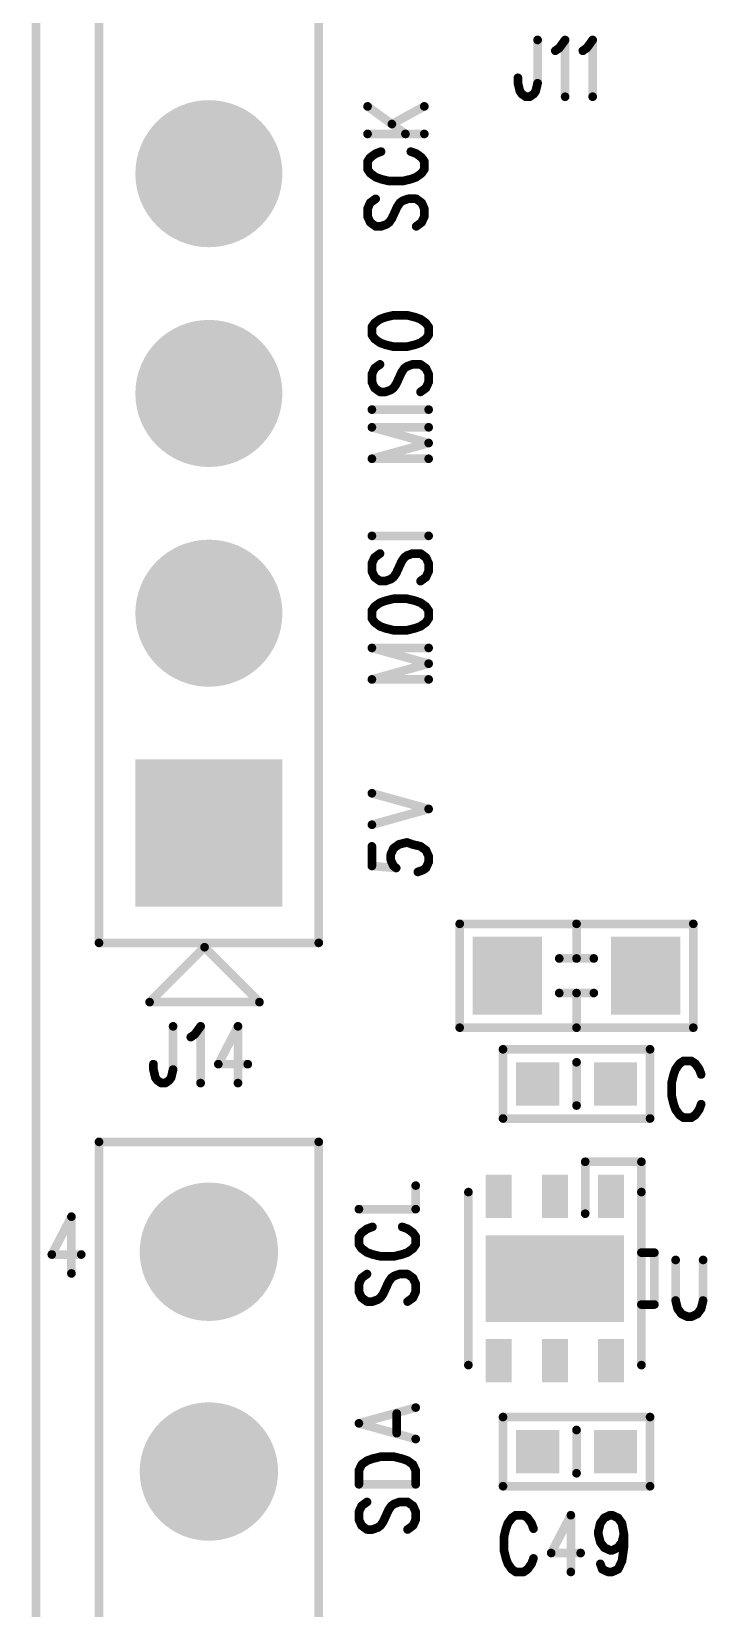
# Model space of a CAD drawing. Extents: x 100 to 144.1, y 92.5 to 144.1.
# Drawn here: x 99.95 to 107.76, y 112.69 to 130.91 of the extents above; entities that cross this region are included whole.
import ezdxf

# ---------------------------------------------------------------- set-up
doc = ezdxf.new("R2010")
doc.units = 0
doc.layers.get('0').update_dxf_attribs({"linetype": 'CONTINUOUS'})
doc.layers.add('MASK-TOP_PHO', color=1, linetype='CONTINUOUS')
doc.layers.add('SILK-TOP_PHO', color=5, linetype='CONTINUOUS')

# ---------------------------------------------------------------- blocks, each defined once
blk = doc.blocks.new('ROUND_1')
at = {"const_width": 0.050038}
blk.add_lwpolyline([(-0.025018, 0, 1), (0.025018, 0, 1)], format="xyb", close=True, dxfattribs=at)
blk = doc.blocks.new('SQUARE_16')
blk.add_solid([(0.250062, 0.250062), (0.250062, -0.250062), (-0.250062, 0.250062), (-0.250062, -0.250062)])
blk = doc.blocks.new('SQUARE_25')
blk.add_solid([(0.85001, 0.85001), (0.85001, -0.85001), (-0.85001, 0.85001), (-0.85001, -0.85001)])
blk = doc.blocks.new('ROUND_26')
at = {"const_width": 0.85001}
blk.add_lwpolyline([(-0.425006, 0, 1), (0.425006, 0, 1)], format="xyb", close=True, dxfattribs=at)
blk = doc.blocks.new('ROUND_49')
at = {"const_width": 0.799972}
blk.add_lwpolyline([(-0.399986, 0, 1), (0.399986, 0, 1)], format="xyb", close=True, dxfattribs=at)
blk = doc.blocks.new('SQUARE_33')
blk.add_solid([(0.499998, 0.499998), (0.499998, -0.499998), (-0.499998, 0.499998), (-0.499998, -0.499998)])
blk = doc.blocks.new('SQUARE_137')
blk.add_solid([(0.149986, 0.149986), (0.149986, -0.149986), (-0.149986, 0.149986), (-0.149986, -0.149986)])
blk = doc.blocks.new('SQUARE_160')
blk.add_solid([(0.40005, 0.40005), (0.40005, -0.40005), (-0.40005, 0.40005), (-0.40005, -0.40005)])

msp = doc.modelspace()

# ---------------------------------------------------------------- linework, layer by layer
at = {"layer": 'MASK-TOP_PHO'}
for points, const_width in [([(100.000054, 143.999966), (100.000054, 100.000054)], 0.100076), ([(105.449878, 120.050052), (105.449878, 119.949976)], 0.8001), ([(107.050078, 120.050052), (107.050078, 119.949976)], 0.8001), ([(105.350056, 117.54993), (105.350056, 117.350032)], 0.299972), ([(106.000042, 117.54993), (106.000042, 117.350032)], 0.299972), ([(106.650028, 117.54993), (106.650028, 117.350032)], 0.299972), ([(106.300016, 116.499894), (105.700068, 116.499894)], 0.999996), ([(105.350056, 115.65001), (105.350056, 115.450112)], 0.299972), ([(106.000042, 115.65001), (106.000042, 115.450112)], 0.299972), ([(106.650028, 115.65001), (106.650028, 115.450112)], 0.299972)]:
    msp.add_lwpolyline(points, dxfattribs=dict(at, const_width=const_width))
at = {"layer": 'SILK-TOP_PHO', "const_width": 0.100076}
for points in [[(100.000054, 143.999966), (100.000054, 100.000054)], [(100.73005, 120.379998), (100.73005, 135.619998)], [(103.27005, 135.619998), (103.27005, 120.379998)], [(105.79989, 130.815588), (105.79989, 130.315716)], [(106.05008, 130.721862), (106.118152, 130.815588)], [(106.118152, 130.815588), (106.118152, 130.159252)], [(106.368088, 130.721862), (106.436414, 130.815588)], [(106.436414, 130.815588), (106.436414, 130.159252)], [(106.004614, 130.69062), (106.05008, 130.721862)], [(106.322622, 130.69062), (106.368088, 130.721862)], [(105.572814, 130.315716), (105.572814, 130.3782)], [(105.59542, 130.22199), (105.572814, 130.315716)], [(105.79989, 130.315716), (105.777284, 130.22199)], [(105.61828, 130.190748), (105.59542, 130.22199)], [(105.663746, 130.159252), (105.61828, 130.190748)], [(105.709212, 130.159252), (105.663746, 130.159252)], [(105.754424, 130.190748), (105.709212, 130.159252)], [(105.777284, 130.22199), (105.754424, 130.190748)], [(103.834438, 130.047746), (104.271826, 129.729484)], [(104.115616, 129.843276), (104.49052, 130.047746)], [(103.834438, 129.729484), (104.49052, 129.729484)], [(103.86568, 129.456942), (103.834438, 129.411476)], [(103.834438, 129.411476), (103.834438, 129.320544)], [(103.928164, 129.502154), (103.86568, 129.456942)], [(103.990648, 129.525014), (103.928164, 129.502154)], [(104.396794, 129.502154), (104.33431, 129.525014)], [(104.459278, 129.456942), (104.396794, 129.502154)], [(104.49052, 129.411476), (104.459278, 129.456942)], [(104.49052, 129.320544), (104.49052, 129.411476)], [(103.834438, 129.320544), (103.86568, 129.275078)], [(103.86568, 129.275078), (103.928164, 129.229612)], [(103.928164, 129.229612), (103.990648, 129.206752)], [(103.990648, 129.206752), (104.084374, 129.184146)], [(104.084374, 129.184146), (104.240584, 129.184146)], [(104.240584, 129.184146), (104.33431, 129.206752)], [(104.33431, 129.206752), (104.396794, 129.229612)], [(104.396794, 129.229612), (104.459278, 129.275078)], [(104.459278, 129.275078), (104.49052, 129.320544)], [(103.86568, 128.93421), (103.834438, 128.865884)], [(103.834438, 128.865884), (103.834438, 128.774952)], [(103.928164, 128.979422), (103.86568, 128.93421)], [(104.115616, 128.752346), (104.1781, 128.888744)], [(104.1781, 128.888744), (104.209342, 128.93421)], [(104.209342, 128.93421), (104.240584, 128.956816)], [(104.240584, 128.956816), (104.303068, 128.979422)], [(104.303068, 128.979422), (104.396794, 128.979422)], [(104.396794, 128.979422), (104.459278, 128.93421)], [(104.459278, 128.93421), (104.49052, 128.865884)], [(104.49052, 128.865884), (104.49052, 128.774952)], [(103.834438, 128.774952), (103.86568, 128.70688)], [(103.86568, 128.70688), (103.928164, 128.661414)], [(103.928164, 128.661414), (103.990648, 128.661414)], [(103.990648, 128.661414), (104.053132, 128.68402)], [(104.053132, 128.68402), (104.084374, 128.70688)], [(104.084374, 128.70688), (104.115616, 128.752346)], [(104.459278, 128.70688), (104.396794, 128.661414)], [(104.49052, 128.774952), (104.459278, 128.70688)], [(103.915718, 127.543306), (103.884476, 127.49784)], [(103.978202, 127.588518), (103.915718, 127.543306)], [(104.040686, 127.611378), (103.978202, 127.588518)], [(104.134412, 127.633984), (104.040686, 127.611378)], [(104.290622, 127.633984), (104.134412, 127.633984)], [(104.384348, 127.611378), (104.290622, 127.633984)], [(104.446832, 127.588518), (104.384348, 127.611378)], [(104.509316, 127.543306), (104.446832, 127.588518)], [(104.540558, 127.49784), (104.509316, 127.543306)], [(103.884476, 127.49784), (103.884476, 127.406908)], [(103.884476, 127.406908), (103.915718, 127.361442)], [(103.915718, 127.361442), (103.978202, 127.315976)], [(104.446832, 127.315976), (104.509316, 127.361442)], [(104.509316, 127.361442), (104.540558, 127.406908)], [(104.540558, 127.406908), (104.540558, 127.49784)], [(103.978202, 127.315976), (104.040686, 127.293116)], [(104.040686, 127.293116), (104.134412, 127.27051)], [(104.134412, 127.27051), (104.290622, 127.27051)], [(104.290622, 127.27051), (104.384348, 127.293116)], [(104.384348, 127.293116), (104.446832, 127.315976)], [(103.915718, 127.020574), (103.884476, 126.952248)], [(103.978202, 127.065786), (103.915718, 127.020574)], [(104.228138, 126.975108), (104.25938, 127.020574)], [(104.25938, 127.020574), (104.290622, 127.04318)], [(104.290622, 127.04318), (104.353106, 127.065786)], [(104.353106, 127.065786), (104.446832, 127.065786)], [(104.446832, 127.065786), (104.509316, 127.020574)], [(104.509316, 127.020574), (104.540558, 126.952248)], [(103.884476, 126.952248), (103.884476, 126.861316)], [(103.884476, 126.861316), (103.915718, 126.793244)], [(104.134412, 126.793244), (104.165654, 126.83871)], [(104.165654, 126.83871), (104.228138, 126.975108)], [(104.540558, 126.861316), (104.509316, 126.793244)], [(104.540558, 126.952248), (104.540558, 126.861316)], [(103.915718, 126.793244), (103.978202, 126.747778)], [(103.978202, 126.747778), (104.040686, 126.747778)], [(104.040686, 126.747778), (104.10317, 126.770384)], [(104.10317, 126.770384), (104.134412, 126.793244)], [(104.509316, 126.793244), (104.446832, 126.747778)], [(103.884476, 126.543308), (104.540558, 126.543308)], [(103.884476, 126.338584), (104.540558, 126.15672)], [(103.884476, 126.338584), (104.540558, 126.338584)], [(103.884476, 125.97511), (104.540558, 126.15672)], [(103.884476, 125.97511), (104.540558, 125.97511)], [(103.884476, 125.084078), (104.540558, 125.084078)], [(103.915718, 124.834142), (103.884476, 124.765816)], [(103.978202, 124.879608), (103.915718, 124.834142)], [(104.228138, 124.788676), (104.25938, 124.834142)], [(104.25938, 124.834142), (104.290622, 124.856748)], [(104.290622, 124.856748), (104.353106, 124.879608)], [(104.353106, 124.879608), (104.446832, 124.879608)], [(104.446832, 124.879608), (104.509316, 124.834142)], [(104.509316, 124.834142), (104.540558, 124.765816)], [(103.884476, 124.765816), (103.884476, 124.674884)], [(103.884476, 124.674884), (103.915718, 124.606812)], [(104.134412, 124.606812), (104.165654, 124.652278)], [(104.165654, 124.652278), (104.228138, 124.788676)], [(104.540558, 124.674884), (104.509316, 124.606812)], [(104.540558, 124.765816), (104.540558, 124.674884)], [(103.915718, 124.606812), (103.978202, 124.561346)], [(103.978202, 124.561346), (104.040686, 124.561346)], [(104.040686, 124.561346), (104.10317, 124.584206)], [(104.10317, 124.584206), (104.134412, 124.606812)], [(104.509316, 124.606812), (104.446832, 124.561346)], [(103.915718, 124.265944), (103.884476, 124.220478)], [(103.978202, 124.31141), (103.915718, 124.265944)], [(104.040686, 124.334016), (103.978202, 124.31141)], [(104.134412, 124.356876), (104.040686, 124.334016)], [(104.290622, 124.356876), (104.134412, 124.356876)], [(104.384348, 124.334016), (104.290622, 124.356876)], [(104.446832, 124.31141), (104.384348, 124.334016)], [(104.509316, 124.265944), (104.446832, 124.31141)], [(104.540558, 124.220478), (104.509316, 124.265944)], [(103.884476, 124.220478), (103.884476, 124.129546)], [(103.884476, 124.129546), (103.915718, 124.08408)], [(103.915718, 124.08408), (103.978202, 124.038614)], [(104.446832, 124.038614), (104.509316, 124.08408)], [(104.509316, 124.08408), (104.540558, 124.129546)], [(104.540558, 124.129546), (104.540558, 124.220478)], [(103.978202, 124.038614), (104.040686, 124.016008)], [(104.040686, 124.016008), (104.134412, 123.993148)], [(104.134412, 123.993148), (104.290622, 123.993148)], [(104.290622, 123.993148), (104.384348, 124.016008)], [(104.384348, 124.016008), (104.446832, 124.038614)], [(103.884476, 123.788678), (104.540558, 123.606814)], [(103.884476, 123.788678), (104.540558, 123.788678)], [(103.884476, 123.42495), (104.540558, 123.606814)], [(103.884476, 123.42495), (104.540558, 123.42495)], [(103.884476, 122.108976), (104.540558, 121.927366)], [(103.884476, 121.745502), (104.540558, 121.927366)], [(104.134412, 121.472706), (104.196896, 121.518172)], [(104.196896, 121.518172), (104.290622, 121.541032)], [(104.290622, 121.541032), (104.353106, 121.518172)], [(104.353106, 121.518172), (104.446832, 121.495566)], [(103.884476, 121.495566), (103.884476, 121.268236)], [(104.10317, 121.404634), (104.134412, 121.472706)], [(104.10317, 121.336308), (104.10317, 121.404634)], [(104.134412, 121.268236), (104.10317, 121.336308)], [(104.446832, 121.495566), (104.509316, 121.4501)], [(104.509316, 121.4501), (104.540558, 121.381774)], [(104.540558, 121.381774), (104.540558, 121.313702)], [(103.884476, 121.268236), (104.165654, 121.245376)], [(104.165654, 121.245376), (104.134412, 121.268236)], [(104.478074, 121.22277), (104.41559, 121.19991)], [(104.509316, 121.245376), (104.478074, 121.22277)], [(104.540558, 121.313702), (104.509316, 121.245376)], [(104.899968, 119.400066), (104.899968, 120.599962)], [(104.899968, 120.599962), (107.599988, 120.599962)], [(106.249978, 120.599962), (106.249978, 120.199912)], [(107.599988, 120.599962), (107.599988, 119.400066)], [(103.27005, 120.379998), (100.73005, 120.379998)], [(101.950012, 120.32996), (101.315012, 119.69496)], [(102.585012, 119.69496), (101.950012, 120.32996)], [(106.449876, 120.199912), (106.05008, 120.199912)], [(101.315012, 119.69496), (102.585012, 119.69496)], [(106.449876, 119.800116), (106.05008, 119.800116)], [(106.249978, 119.400066), (106.249978, 119.800116)], [(101.586284, 119.41556), (101.586284, 118.915688)], [(101.836474, 119.321834), (101.904546, 119.41556)], [(101.904546, 119.41556), (101.904546, 118.759478)], [(102.336346, 119.41556), (102.109016, 118.978172)], [(102.336346, 119.41556), (102.336346, 118.759478)], [(107.599988, 119.400066), (104.899968, 119.400066)], [(101.791008, 119.290592), (101.836474, 119.321834)], [(105.400094, 119.149876), (107.100116, 119.149876)], [(105.400094, 118.35003), (105.400094, 119.149876)], [(107.100116, 119.149876), (107.100116, 118.35003)], [(101.359208, 118.915688), (101.359208, 118.978172)], [(102.109016, 118.978172), (102.449884, 118.978172)], [(106.249978, 118.49989), (106.249978, 119.000016)], [(107.440984, 118.984268), (107.395518, 118.921784)], [(107.48645, 119.01551), (107.440984, 118.984268)], [(107.577382, 119.01551), (107.48645, 119.01551)], [(107.622848, 118.984268), (107.577382, 119.01551)], [(107.66806, 118.921784), (107.622848, 118.984268)], [(101.381814, 118.821962), (101.359208, 118.915688)], [(101.40442, 118.79072), (101.381814, 118.821962)], [(101.449886, 118.759478), (101.40442, 118.79072)], [(101.540818, 118.79072), (101.495352, 118.759478)], [(101.563678, 118.821962), (101.540818, 118.79072)], [(101.586284, 118.915688), (101.563678, 118.821962)], [(107.372658, 118.8593), (107.350052, 118.765574)], [(107.395518, 118.921784), (107.372658, 118.8593)], [(107.69092, 118.8593), (107.66806, 118.921784)], [(101.495352, 118.759478), (101.449886, 118.759478)], [(107.350052, 118.765574), (107.350052, 118.609364)], [(107.350052, 118.609364), (107.372658, 118.515638)], [(107.372658, 118.515638), (107.395518, 118.453154)], [(107.395518, 118.453154), (107.440984, 118.39067)], [(107.622848, 118.39067), (107.66806, 118.453154)], [(107.66806, 118.453154), (107.69092, 118.515638)], [(107.100116, 118.35003), (105.400094, 118.35003)], [(107.440984, 118.39067), (107.48645, 118.359428)], [(107.48645, 118.359428), (107.577382, 118.359428)], [(107.577382, 118.359428), (107.622848, 118.39067)], [(100.73005, 107.920028), (100.73005, 118.080028)], [(100.73005, 118.080028), (103.27005, 118.080028)], [(103.27005, 118.080028), (103.27005, 107.920028)], [(106.350054, 117.249956), (106.350054, 117.849904)], [(106.350054, 117.849904), (107.00004, 117.849904)], [(107.00004, 117.849904), (107.00004, 117.499892)], [(104.390698, 117.30228), (104.390698, 117.575076)], [(105.000044, 117.499892), (105.000044, 115.499896)], [(107.00004, 115.499896), (107.00004, 117.499892)], [(100.41128, 117.215666), (100.184204, 116.778024)], [(100.41128, 117.215666), (100.41128, 116.55933)], [(103.734362, 117.30228), (104.390698, 117.30228)], [(103.765604, 117.029484), (103.734362, 116.984018)], [(103.734362, 116.984018), (103.734362, 116.893086)], [(103.828088, 117.07495), (103.765604, 117.029484)], [(103.890572, 117.09781), (103.828088, 117.07495)], [(104.296972, 117.07495), (104.234488, 117.09781)], [(104.359456, 117.029484), (104.296972, 117.07495)], [(104.390698, 116.984018), (104.359456, 117.029484)], [(104.390698, 116.893086), (104.390698, 116.984018)], [(100.184204, 116.778024), (100.525072, 116.778024)], [(103.734362, 116.893086), (103.765604, 116.84762)], [(103.765604, 116.84762), (103.828088, 116.802154)], [(103.828088, 116.802154), (103.890572, 116.779548)], [(103.890572, 116.779548), (103.984298, 116.756942)], [(104.140508, 116.756942), (104.234488, 116.779548)], [(104.234488, 116.779548), (104.296972, 116.802154)], [(104.296972, 116.802154), (104.359456, 116.84762)], [(104.359456, 116.84762), (104.390698, 116.893086)], [(107.1499, 116.800122), (107.00004, 116.800122)], [(107.00004, 116.800122), (107.00004, 116.19992)], [(107.1499, 116.19992), (107.1499, 116.800122)], [(103.984298, 116.756942), (104.140508, 116.756942)], [(107.395518, 116.71554), (107.395518, 116.24691)], [(107.713526, 116.24691), (107.713526, 116.71554)], [(103.765604, 116.506752), (103.734362, 116.43868)], [(103.734362, 116.43868), (103.734362, 116.347748)], [(103.828088, 116.552218), (103.765604, 116.506752)], [(104.01554, 116.324888), (104.078024, 116.461286)], [(104.078024, 116.461286), (104.109266, 116.506752)], [(104.109266, 116.506752), (104.140508, 116.529612)], [(104.140508, 116.529612), (104.203246, 116.552218)], [(104.203246, 116.552218), (104.296972, 116.552218)], [(104.296972, 116.552218), (104.359456, 116.506752)], [(104.359456, 116.506752), (104.390698, 116.43868)], [(104.390698, 116.43868), (104.390698, 116.347748)], [(103.734362, 116.347748), (103.765604, 116.279422)], [(103.765604, 116.279422), (103.828088, 116.23421)], [(103.828088, 116.23421), (103.890572, 116.23421)], [(103.890572, 116.23421), (103.953056, 116.256816)], [(103.953056, 116.256816), (103.984298, 116.279422)], [(103.984298, 116.279422), (104.01554, 116.324888)], [(104.359456, 116.279422), (104.296972, 116.23421)], [(104.390698, 116.347748), (104.359456, 116.279422)], [(107.395518, 116.24691), (107.418124, 116.153184)], [(107.69092, 116.153184), (107.713526, 116.24691)], [(107.00004, 116.19992), (107.1499, 116.19992)], [(107.418124, 116.153184), (107.46359, 116.0907)], [(107.46359, 116.0907), (107.531916, 116.059458)], [(107.531916, 116.059458), (107.577382, 116.059458)], [(107.577382, 116.059458), (107.645454, 116.0907)], [(107.645454, 116.0907), (107.69092, 116.153184)], [(103.734362, 114.827304), (104.390698, 115.009168)], [(103.734362, 114.827304), (104.390698, 114.64544)], [(104.17175, 114.713512), (104.17175, 114.940842)], [(105.400094, 114.899948), (107.100116, 114.899948)], [(105.400094, 114.100102), (105.400094, 114.899948)], [(107.100116, 114.899948), (107.100116, 114.100102)], [(106.249978, 114.249962), (106.249978, 114.750088)], [(103.828088, 114.395504), (103.890572, 114.41811)], [(103.890572, 114.41811), (103.984298, 114.44097)], [(103.984298, 114.44097), (104.140508, 114.44097)], [(104.140508, 114.44097), (104.234488, 114.41811)], [(104.234488, 114.41811), (104.296972, 114.395504)], [(103.734362, 114.281712), (103.765604, 114.350038)], [(103.734362, 114.122708), (103.734362, 114.281712)], [(103.765604, 114.350038), (103.828088, 114.395504)], [(104.296972, 114.395504), (104.359456, 114.350038)], [(104.359456, 114.350038), (104.390698, 114.281712)], [(104.390698, 114.281712), (104.390698, 114.122708)], [(103.734362, 114.122708), (104.390698, 114.122708)], [(107.100116, 114.100102), (105.400094, 114.100102)], [(103.765604, 113.872772), (103.734362, 113.804446)], [(103.828088, 113.918238), (103.765604, 113.872772)], [(104.078024, 113.827306), (104.109266, 113.872772)], [(104.109266, 113.872772), (104.140508, 113.895378)], [(104.140508, 113.895378), (104.203246, 113.918238)], [(104.203246, 113.918238), (104.296972, 113.918238)], [(104.296972, 113.918238), (104.359456, 113.872772)], [(104.359456, 113.872772), (104.390698, 113.804446)], [(103.734362, 113.804446), (103.734362, 113.713514)], [(103.734362, 113.713514), (103.765604, 113.645442)], [(103.984298, 113.645442), (104.01554, 113.690908)], [(104.01554, 113.690908), (104.078024, 113.827306)], [(104.390698, 113.713514), (104.359456, 113.645442)], [(104.390698, 113.804446), (104.390698, 113.713514)], [(105.502202, 113.734342), (105.456736, 113.671858)], [(105.547668, 113.765584), (105.502202, 113.734342)], [(105.6386, 113.765584), (105.547668, 113.765584)], [(105.684066, 113.734342), (105.6386, 113.765584)], [(105.729532, 113.671858), (105.684066, 113.734342)], [(106.184192, 113.765584), (105.956862, 113.328196)], [(106.184192, 113.765584), (106.184192, 113.109502)], [(106.52506, 113.671858), (106.570526, 113.734342)], [(106.570526, 113.734342), (106.638598, 113.765584)], [(106.638598, 113.765584), (106.661458, 113.765584)], [(106.661458, 113.765584), (106.72953, 113.734342)], [(106.72953, 113.734342), (106.774996, 113.671858)], [(103.765604, 113.645442), (103.828088, 113.599976)], [(103.828088, 113.599976), (103.890572, 113.599976)], [(103.890572, 113.599976), (103.953056, 113.622836)], [(103.953056, 113.622836), (103.984298, 113.645442)], [(104.359456, 113.645442), (104.296972, 113.599976)], [(105.43413, 113.609374), (105.41127, 113.515648)], [(105.41127, 113.515648), (105.41127, 113.359438)], [(105.456736, 113.671858), (105.43413, 113.609374)], [(105.752392, 113.609374), (105.729532, 113.671858)], [(106.5022, 113.578132), (106.52506, 113.671858)], [(106.5022, 113.54689), (106.5022, 113.578132)], [(106.52506, 113.453164), (106.5022, 113.54689)], [(106.774996, 113.671858), (106.797602, 113.54689)], [(106.797602, 113.54689), (106.774996, 113.453164)], [(106.797602, 113.54689), (106.797602, 113.39068)], [(105.41127, 113.359438), (105.43413, 113.265712)], [(105.956862, 113.328196), (106.29773, 113.328196)], [(106.570526, 113.39068), (106.52506, 113.453164)], [(106.638598, 113.359438), (106.570526, 113.39068)], [(106.661458, 113.359438), (106.638598, 113.359438)], [(106.72953, 113.39068), (106.661458, 113.359438)], [(106.774996, 113.453164), (106.72953, 113.39068)], [(106.797602, 113.39068), (106.774996, 113.23447)], [(105.43413, 113.265712), (105.456736, 113.203228)], [(105.456736, 113.203228), (105.502202, 113.140744)], [(105.502202, 113.140744), (105.547668, 113.109502)], [(105.6386, 113.109502), (105.684066, 113.140744)], [(105.684066, 113.140744), (105.729532, 113.203228)], [(105.729532, 113.203228), (105.752392, 113.265712)], [(106.547666, 113.140744), (106.52506, 113.203228)], [(106.615992, 113.109502), (106.547666, 113.140744)], [(106.72953, 113.140744), (106.661458, 113.109502)], [(106.774996, 113.23447), (106.72953, 113.140744)], [(105.547668, 113.109502), (105.6386, 113.109502)], [(106.661458, 113.109502), (106.615992, 113.109502)]]:
    msp.add_lwpolyline(points, dxfattribs=at)

# ---------------------------------------------------------------- block references
at = {"layer": 'MASK-TOP_PHO'}
for name, p in [('ROUND_26', (102.00005, 129.269998)), ('ROUND_26', (102.00005, 126.729998)), ('ROUND_26', (102.00005, 124.189998)), ('SQUARE_25', (102.00005, 121.649998)), ('SQUARE_160', (105.449878, 120.050052)), ('SQUARE_160', (105.449878, 119.949976)), ('SQUARE_160', (107.050078, 120.050052)), ('SQUARE_160', (107.050078, 119.949976)), ('SQUARE_16', (105.79989, 118.75008)), ('SQUARE_16', (106.700066, 118.75008)), ('ROUND_49', (102.00005, 116.810028)), ('SQUARE_137', (105.350056, 117.54993)), ('SQUARE_137', (106.000042, 117.54993)), ('SQUARE_137', (106.650028, 117.54993)), ('SQUARE_137', (105.350056, 117.350032)), ('SQUARE_137', (106.000042, 117.350032)), ('SQUARE_137', (106.650028, 117.350032)), ('SQUARE_33', (105.700068, 116.499894)), ('SQUARE_33', (106.300016, 116.499894)), ('SQUARE_137', (105.350056, 115.65001)), ('SQUARE_137', (106.000042, 115.65001)), ('SQUARE_137', (106.650028, 115.65001)), ('SQUARE_137', (105.350056, 115.450112)), ('SQUARE_137', (106.000042, 115.450112)), ('SQUARE_137', (106.650028, 115.450112)), ('ROUND_49', (102.00005, 114.270028)), ('SQUARE_16', (105.79989, 114.499898)), ('SQUARE_16', (106.700066, 114.499898))]:
    msp.add_blockref(name, p, dxfattribs=at)
at = {"layer": 'SILK-TOP_PHO'}
for p in [(105.79989, 130.815588), (106.118152, 130.815588), (106.436414, 130.815588), (106.004614, 130.69062), (106.05008, 130.721862), (106.322622, 130.69062), (106.368088, 130.721862), (105.572814, 130.3782), (105.572814, 130.315716), (105.79989, 130.315716), (105.59542, 130.22199), (105.61828, 130.190748), (105.663746, 130.159252), (105.709212, 130.159252), (105.754424, 130.190748), (105.777284, 130.22199), (106.118152, 130.159252), (106.436414, 130.159252), (103.834438, 130.047746), (104.49052, 130.047746), (103.834438, 129.729484), (104.115616, 129.843276), (104.271826, 129.729484), (104.49052, 129.729484), (103.834438, 129.411476), (103.86568, 129.456942), (103.928164, 129.502154), (103.990648, 129.525014), (104.33431, 129.525014), (104.396794, 129.502154), (104.459278, 129.456942), (104.49052, 129.411476), (103.834438, 129.320544), (103.86568, 129.275078), (103.928164, 129.229612), (103.990648, 129.206752), (104.084374, 129.184146), (104.240584, 129.184146), (104.33431, 129.206752), (104.396794, 129.229612), (104.459278, 129.275078), (104.49052, 129.320544), (103.834438, 128.865884), (103.86568, 128.93421), (103.928164, 128.979422), (104.1781, 128.888744), (104.209342, 128.93421), (104.240584, 128.956816), (104.303068, 128.979422), (104.396794, 128.979422), (104.459278, 128.93421), (104.49052, 128.865884), (103.834438, 128.774952), (103.86568, 128.70688), (103.928164, 128.661414), (103.990648, 128.661414), (104.053132, 128.68402), (104.084374, 128.70688), (104.115616, 128.752346), (104.396794, 128.661414), (104.459278, 128.70688), (104.49052, 128.774952), (103.915718, 127.543306), (103.978202, 127.588518), (104.040686, 127.611378), (104.134412, 127.633984), (104.290622, 127.633984), (104.384348, 127.611378), (104.446832, 127.588518), (104.509316, 127.543306), (103.884476, 127.49784), (103.884476, 127.406908), (103.884476, 127.406908), (103.915718, 127.361442), (104.509316, 127.361442), (104.540558, 127.49784), (104.540558, 127.406908), (103.978202, 127.315976), (104.040686, 127.293116), (104.134412, 127.27051), (104.290622, 127.27051), (104.384348, 127.293116), (104.446832, 127.315976), (103.915718, 127.020574), (103.978202, 127.065786), (104.25938, 127.020574), (104.290622, 127.04318), (104.353106, 127.065786), (104.446832, 127.065786), (104.509316, 127.020574), (103.884476, 126.952248), (103.884476, 126.861316), (104.165654, 126.83871), (104.228138, 126.975108), (104.540558, 126.952248), (104.540558, 126.861316), (103.915718, 126.793244), (103.978202, 126.747778), (104.040686, 126.747778), (104.10317, 126.770384), (104.134412, 126.793244), (104.446832, 126.747778), (104.509316, 126.793244), (103.884476, 126.543308), (104.540558, 126.543308), (103.884476, 126.338584), (103.884476, 126.338584), (104.540558, 126.338584), (104.540558, 126.15672), (104.540558, 126.15672), (103.884476, 125.97511), (103.884476, 125.97511), (104.540558, 125.97511), (103.884476, 125.084078), (104.540558, 125.084078), (103.915718, 124.834142), (103.978202, 124.879608), (104.25938, 124.834142), (104.290622, 124.856748), (104.353106, 124.879608), (104.446832, 124.879608), (104.509316, 124.834142), (103.884476, 124.765816), (103.884476, 124.674884), (104.165654, 124.652278), (104.228138, 124.788676), (104.540558, 124.765816), (104.540558, 124.674884), (103.915718, 124.606812), (103.978202, 124.561346), (104.040686, 124.561346), (104.10317, 124.584206), (104.134412, 124.606812), (104.446832, 124.561346), (104.509316, 124.606812), (103.915718, 124.265944), (103.978202, 124.31141), (104.040686, 124.334016), (104.134412, 124.356876), (104.290622, 124.356876), (104.384348, 124.334016), (104.446832, 124.31141), (104.509316, 124.265944), (103.884476, 124.220478), (103.884476, 124.129546), (103.884476, 124.129546), (103.915718, 124.08408), (104.509316, 124.08408), (104.540558, 124.220478), (104.540558, 124.129546), (103.978202, 124.038614), (104.040686, 124.016008), (104.134412, 123.993148), (104.290622, 123.993148), (104.384348, 124.016008), (104.446832, 124.038614), (103.884476, 123.788678), (103.884476, 123.788678), (104.540558, 123.788678), (104.540558, 123.606814), (104.540558, 123.606814), (103.884476, 123.42495), (103.884476, 123.42495), (104.540558, 123.42495), (103.884476, 122.108976), (104.540558, 121.927366), (104.540558, 121.927366), (103.884476, 121.745502), (104.196896, 121.518172), (104.290622, 121.541032), (104.353106, 121.518172), (103.884476, 121.495566), (104.10317, 121.404634), (104.10317, 121.336308), (104.134412, 121.472706), (104.446832, 121.495566), (104.509316, 121.4501), (104.540558, 121.381774), (103.884476, 121.268236), (104.134412, 121.268236), (104.165654, 121.245376), (104.41559, 121.19991), (104.478074, 121.22277), (104.509316, 121.245376), (104.540558, 121.313702), (104.899968, 120.599962), (106.249978, 120.599962), (107.599988, 120.599962), (100.73005, 120.379998), (101.950012, 120.32996), (101.950012, 120.32996), (103.27005, 120.379998), (103.27005, 120.379998), (106.05008, 120.199912), (106.249978, 120.199912), (106.449876, 120.199912), (101.315012, 119.69496), (102.585012, 119.69496), (106.05008, 119.800116), (106.249978, 119.800116), (106.449876, 119.800116), (101.586284, 119.41556), (101.904546, 119.41556), (102.336346, 119.41556), (102.336346, 119.41556), (104.899968, 119.400066), (106.249978, 119.400066), (107.599988, 119.400066), (107.599988, 119.400066), (101.791008, 119.290592), (101.836474, 119.321834), (105.400094, 119.149876), (105.400094, 119.149876), (107.100116, 119.149876), (101.359208, 118.978172), (102.109016, 118.978172), (102.449884, 118.978172), (106.249978, 119.000016), (107.440984, 118.984268), (107.48645, 119.01551), (107.577382, 119.01551), (107.622848, 118.984268), (101.359208, 118.915688), (101.381814, 118.821962), (101.40442, 118.79072), (101.540818, 118.79072), (101.563678, 118.821962), (101.586284, 118.915688), (107.372658, 118.8593), (107.395518, 118.921784), (107.66806, 118.921784), (107.69092, 118.8593), (101.449886, 118.759478), (101.495352, 118.759478), (101.904546, 118.759478), (102.336346, 118.759478), (107.350052, 118.765574), (107.350052, 118.609364), (106.249978, 118.49989), (107.372658, 118.515638), (107.395518, 118.453154), (107.66806, 118.453154), (107.69092, 118.515638), (105.400094, 118.35003), (107.100116, 118.35003), (107.440984, 118.39067), (107.48645, 118.359428), (107.577382, 118.359428), (107.622848, 118.39067), (100.73005, 118.080028), (103.27005, 118.080028), (106.350054, 117.849904), (107.00004, 117.849904), (104.390698, 117.575076), (105.000044, 117.499892), (107.00004, 117.499892), (107.00004, 117.499892), (100.41128, 117.215666), (100.41128, 117.215666), (103.734362, 117.30228), (104.390698, 117.30228), (106.350054, 117.249956), (103.734362, 116.984018), (103.765604, 117.029484), (103.828088, 117.07495), (103.890572, 117.09781), (104.234488, 117.09781), (104.296972, 117.07495), (104.359456, 117.029484), (104.390698, 116.984018), (100.184204, 116.778024), (100.525072, 116.778024), (103.734362, 116.893086), (103.765604, 116.84762), (103.828088, 116.802154), (103.890572, 116.779548), (104.234488, 116.779548), (104.296972, 116.802154), (104.359456, 116.84762), (104.390698, 116.893086), (107.00004, 116.800122), (107.1499, 116.800122), (103.984298, 116.756942), (104.140508, 116.756942), (107.395518, 116.71554), (107.713526, 116.71554), (100.41128, 116.55933), (103.734362, 116.43868), (103.765604, 116.506752), (103.828088, 116.552218), (104.078024, 116.461286), (104.109266, 116.506752), (104.140508, 116.529612), (104.203246, 116.552218), (104.296972, 116.552218), (104.359456, 116.506752), (104.390698, 116.43868), (103.734362, 116.347748), (103.765604, 116.279422), (103.828088, 116.23421), (103.890572, 116.23421), (103.953056, 116.256816), (103.984298, 116.279422), (104.01554, 116.324888), (104.296972, 116.23421), (104.359456, 116.279422), (104.390698, 116.347748), (107.395518, 116.24691), (107.713526, 116.24691), (107.00004, 116.19992), (107.00004, 116.19992), (107.1499, 116.19992), (107.418124, 116.153184), (107.46359, 116.0907), (107.531916, 116.059458), (107.577382, 116.059458), (107.645454, 116.0907), (107.69092, 116.153184), (105.000044, 115.499896), (107.00004, 115.499896), (104.390698, 115.009168), (103.734362, 114.827304), (103.734362, 114.827304), (104.17175, 114.940842), (105.400094, 114.899948), (105.400094, 114.899948), (107.100116, 114.899948), (104.17175, 114.713512), (104.390698, 114.64544), (106.249978, 114.750088), (103.890572, 114.41811), (103.984298, 114.44097), (104.140508, 114.44097), (104.234488, 114.41811), (103.734362, 114.281712), (103.765604, 114.350038), (103.828088, 114.395504), (104.296972, 114.395504), (104.359456, 114.350038), (104.390698, 114.281712), (106.249978, 114.249962), (103.734362, 114.122708), (103.734362, 114.122708), (104.390698, 114.122708), (104.390698, 114.122708), (105.400094, 114.100102), (107.100116, 114.100102), (103.765604, 113.872772), (103.828088, 113.918238), (104.109266, 113.872772), (104.140508, 113.895378), (104.203246, 113.918238), (104.296972, 113.918238), (104.359456, 113.872772), (103.734362, 113.804446), (103.734362, 113.713514), (104.01554, 113.690908), (104.078024, 113.827306), (104.390698, 113.804446), (104.390698, 113.713514), (105.502202, 113.734342), (105.547668, 113.765584), (105.6386, 113.765584), (105.684066, 113.734342), (106.184192, 113.765584), (106.184192, 113.765584), (106.570526, 113.734342), (106.638598, 113.765584), (106.661458, 113.765584), (106.72953, 113.734342), (103.765604, 113.645442), (103.828088, 113.599976), (103.890572, 113.599976), (103.953056, 113.622836), (103.984298, 113.645442), (104.296972, 113.599976), (104.359456, 113.645442), (105.41127, 113.515648), (105.43413, 113.609374), (105.456736, 113.671858), (105.729532, 113.671858), (105.752392, 113.609374), (106.5022, 113.578132), (106.5022, 113.54689), (106.52506, 113.671858), (106.774996, 113.671858), (106.797602, 113.54689), (106.797602, 113.54689), (105.41127, 113.359438), (105.956862, 113.328196), (106.29773, 113.328196), (106.52506, 113.453164), (106.570526, 113.39068), (106.638598, 113.359438), (106.661458, 113.359438), (106.72953, 113.39068), (106.774996, 113.453164), (106.797602, 113.39068), (105.43413, 113.265712), (105.456736, 113.203228), (105.502202, 113.140744), (105.684066, 113.140744), (105.729532, 113.203228), (105.752392, 113.265712), (106.52506, 113.203228), (106.547666, 113.140744), (106.72953, 113.140744), (106.774996, 113.23447), (105.547668, 113.109502), (105.547668, 113.109502), (105.6386, 113.109502), (105.6386, 113.109502), (106.184192, 113.109502), (106.615992, 113.109502), (106.615992, 113.109502), (106.661458, 113.109502), (106.661458, 113.109502)]:
    msp.add_blockref('ROUND_1', p, dxfattribs=at)

doc.saveas('drawing.dxf')
